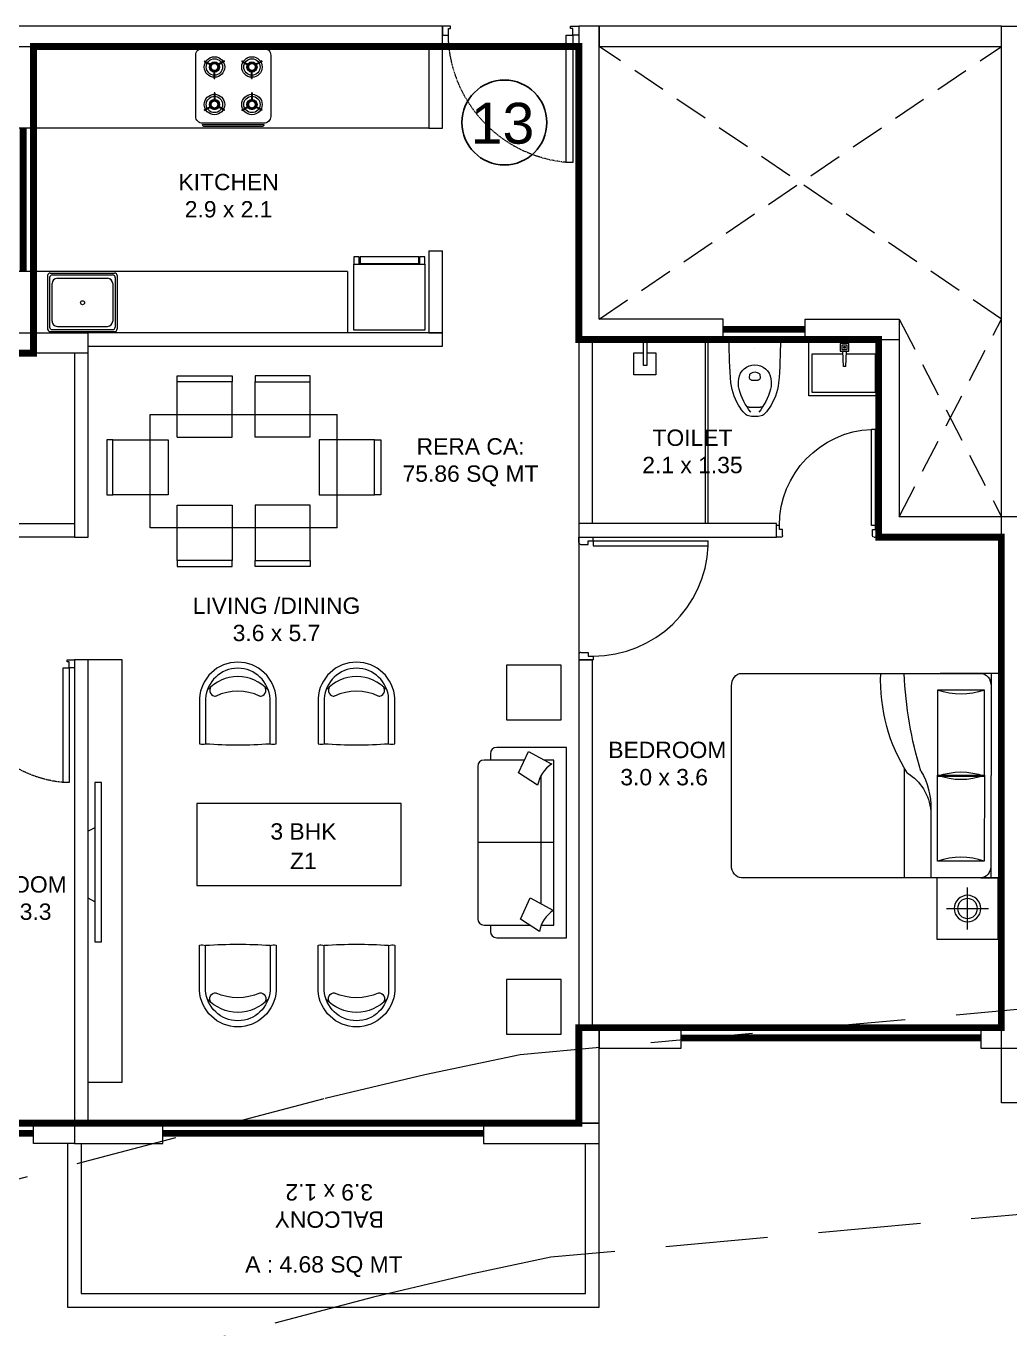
# Model space of a CAD drawing. Header units: inches. Extents: x 27644242 to 29761523, y -859349 to 216979.
# Drawn here: x 29058439 to 29065656, y -486353 to -476793 of the extents above; entities that cross this region are included whole.
import ezdxf

# ---------------------------------------------------------------- set-up
doc = ezdxf.new("R2010")
doc.units = ezdxf.units.IN
doc.header["$MEASUREMENT"] = 0
doc.set_wipeout_variables(frame=1)
for name, pattern in [('01-Xref Col Podium Lvl-1$0$HIDDEN', [0.375, 0.25, -0.125]), ('DASHED', [0.75, 0.5, -0.25]), ('DASHED2', [0.375, 0.25, -0.125]), ('HIDDEN', [0.375, 0.25, -0.125])]:
    doc.linetypes.add(name, pattern=pattern)
doc.layers.get('Defpoints').update_dxf_attribs({"color": 8})
for name, color, linetype, lineweight in [('AHC-A-DUCT', 14, 'HIDDEN', 5), ('DOOR', 4, 'Continuous', 0), ('DOORS', 1, 'Continuous', 9), ('ELEVATION', 40, 'Continuous', 13), ('FURN', 250, 'Continuous', 0), ('RVA Site Boundary', 17, 'Continuous', 15), ('WALL', 7, 'Continuous', 20), ('WINDOW', 162, 'Continuous', 13)]:
    doc.layers.add(name, color=color, linetype=linetype, lineweight=lineweight)
doc.layers.add('KPA Stair Line', color=253, linetype='Continuous')
doc.layers.add('text', color=7, linetype='Continuous')
doc.styles.add('AMITS', font='arial.ttf')

# ---------------------------------------------------------------- blocks, each defined once
blk = doc.blocks.new('A$C3D5F2F58')
at = {"color": 0, "linetype": 'ByBlock'}
blk.add_wipeout([(187.5, 0), (-187.5, 0), (-185.4, -124.8), (-182.6, -194.2), (-178.7, -263.3), (-175.9, -302), (-169.5, -348.6), (-150.7, -414.8), (-143.6, -432.7), (-131.4, -459.4), (-111.6, -495.4), (-106, -504.2), (-86.3, -529.7), (-71.8, -545.1), (-63.8, -552.7), (-55.8, -558), (-40.6, -562), (-22.7, -564.1), (3.1, -565), (29.6, -563.4), (46.7, -561), (55.8, -558), (74.2, -542.7), (100.9, -511.4), (135.4, -451.2), (158.3, -392.2), (171.2, -340), (178.9, -260.4), (185.1, -136.1), (187.4, -46)], dxfattribs=at)
for p, q in [((-187.5, 0), (187.5, 0)), ((0, -62.5), (0, -62.5)), ((-38.3, -282.4), (-35.8, -255.2)), ((35.8, -255.2), (38.3, -282.4)), ((-24.2, -298), (24.2, -298)), ((-42.5, -496.8), (42.5, -496.8))]:
    blk.add_line(p, q, dxfattribs=at)
at = {"color": 0, "linetype": 'ByBlock', "extrusion": (0, 0, -1)}
for centre, major_axis, ratio, start_param, end_param in [((3903, 5.3), (4087.6, 164.4), 0.940247, 3.100232, 3.182953), ((-3903, 5.4), (-4087.6, 164.4), 0.940247, 3.100232, 3.182953), ((0, -305.1), (84.4, 84.4), 1, 4.07333, 6.922251), ((-24.2, -283.7), (10, 10), 1, 2.356198, 4.018929), ((-27.3, -256), (6.03, 6.03), 1, 4.01894, 4.852375), ((0, -292.3), (-38.2, 38.2), 1, 0.139988, 1.430816), ((24.2, -283.7), (-10, 10), 1, 2.264265, 3.926995), ((27.3, -256), (6.03, 6.03), 1, -0.139979, 0.693472), ((275.8, -257.5), (321.4, 321.4), 1, 3.353441, 3.79389), ((86.9, -319.1), (146.6, 146.6), 1, 3.705861, 4.079165), ((326.3, -245.8), (-323.4, 323.4), 1, 4.816657, 5.23508), ((-326.3, -245.8), (-323.4, 323.4), 1, 2.618909, 3.037332), ((-275.8, -257.5), (-321.4, 321.4), 1, 2.489302, 2.929752), ((-86.9, -319.1), (-146.6, 146.6), 1, 2.204028, 2.577331), ((119.3, -350.5), (192.8, 192.8), 1, 3.092098, 3.328462), ((-40.9, -527.4), (24.1, 24.1), 1, 2.528301, 3.092099), ((-42.5, -474.1), (16.1, 16.1), 1, 2.356198, 3.387836), ((0, -292.3), (-192.8, 192.8), 1, 3.75489, 4.099099), ((42.5, -474.1), (16.1, 16.1), 1, 1.324559, 2.356198), ((40.9, -527.4), (24.1, 24.1), 1, 1.620298, 2.184095), ((-119.3, -350.5), (192.8, 192.8), 1, 1.383935, 1.620298)]:
    blk.add_ellipse(centre, major_axis=major_axis, ratio=ratio, start_param=start_param, end_param=end_param, dxfattribs=at)
blk = doc.blocks.new('A$C3E645E75')
at = {"extrusion": (0, 0, -1), "zscale": -0.9999999999999998, "rotation": 179.9999999999989}
blk.add_blockref('A$C3D5F2F58', (0, 0), dxfattribs=at)
blk = doc.blocks.new('hob')
at = {"layer": 'FURN', "extrusion": (2e-16, 7.34249e-08, 1)}
for p, q in [((-747640.1, 890446.8), (-747612.6, 890399.1)), ((-747635.8, 890449.3), (-747608.2, 890401.6)), ((-747280.1, 890449.3), (-747307.7, 890401.6)), ((-747275.8, 890446.8), (-747303.3, 890399.1)), ((-747640.1, 890302.2), (-747612.6, 890349.9)), ((-747635.8, 890299.7), (-747608.2, 890347.4)), ((-747510.5, 890377), (-747565.5, 890377)), ((-747510.5, 890372), (-747565.5, 890372)), ((-747405.4, 890377), (-747350.3, 890377)), ((-747405.4, 890372), (-747350.3, 890372)), ((-747280.1, 890299.7), (-747307.7, 890347.4)), ((-747275.8, 890302.2), (-747303.3, 890349.9)), ((-747640.1, 890171.8), (-747612.6, 890124.1)), ((-747635.8, 890174.3), (-747608.2, 890126.6)), ((-747280.1, 890174.3), (-747307.7, 890126.6)), ((-747275.8, 890171.8), (-747303.3, 890124.1)), ((-747640.1, 890027.2), (-747612.6, 890074.9)), ((-747635.8, 890024.7), (-747608.2, 890072.4)), ((-747510.5, 890102), (-747565.5, 890102)), ((-747510.5, 890097), (-747565.5, 890097)), ((-747405.4, 890102), (-747350.3, 890102)), ((-747405.4, 890097), (-747350.3, 890097)), ((-747280.1, 890024.7), (-747307.7, 890072.4)), ((-747275.8, 890027.2), (-747303.3, 890074.9))]:
    blk.add_line(p, q, dxfattribs=at)
at = {"layer": 'FURN', "extrusion": (2e-16, 7.34249e-08, 1), "elevation": 0.1}
for points in [[(-747232.9, 889962), (-747682.9, 889962, -0.414214), (-747732.9, 890012), (-747732.9, 890462, -0.414214), (-747682.9, 890512), (-747232.9, 890512, -0.414214), (-747182.9, 890462), (-747182.9, 890012, -0.414214)], [(-747172.9, 890462, -0.414214), (-747157.9, 890447), (-747157.9, 890027, -0.414214), (-747172.9, 890012), (-747172.9, 890027)]]:
    blk.add_lwpolyline(points, format="xyb", close=True, dxfattribs=at)
at = {"layer": 'FURN', "extrusion": (2e-16, 7.34249e-08, 1), "const_width": 20, "elevation": 0.1}
for points in [[(-747625.4, 890374.5, 1), (-747565.4, 890374.5, 1)], [(-747290.4, 890374.5, 1), (-747350.4, 890374.5, 1)], [(-747625.4, 890099.5, -1), (-747565.4, 890099.5, -1)], [(-747290.4, 890099.5, 1), (-747350.4, 890099.5, 1)]]:
    blk.add_lwpolyline(points, format="xyb", close=True, dxfattribs=at)
at = {"layer": 'FURN', "extrusion": (2e-16, 7.34249e-08, 1)}
for centre, radius in [((-747595.4, 890374.5, 0.1), 75), ((-747320.4, 890374.5, 0.1), 75), ((-747595.4, 890374.5, 0.1), 60), ((-747595.4, 890374.5, 0.1), 37.5), ((-747320.4, 890374.5, 0.1), 60), ((-747320.4, 890374.5, 0.1), 37.5), ((-747595.4, 890099.5, 0.1), 75), ((-747595.4, 890099.5, 0.1), 60), ((-747320.4, 890099.5, 0.1), 75), ((-747320.4, 890099.5, 0.1), 60), ((-747595.4, 890099.5, 0.1), 37.5), ((-747320.4, 890099.5, 0.1), 37.5)]:
    blk.add_circle(centre, radius, dxfattribs=at)
for centre, start, end in [((-747595.4, 890374.5, 0.1), 118.31459, 121.68541), ((-747320.4, 890374.5, 0.1), 58.31459, 61.68541), ((-747320.4, 890374.5, 0.1), 58.31459, 61.68541), ((-747595.4, 890374.5, 0.1), 358.31459, 1.68541), ((-747320.4, 890374.5, 0.1), 178.31459, 181.68541), ((-747595.4, 890374.5, 0.1), 238.31459, 241.68541), ((-747320.4, 890374.5, 0.1), 298.31459, 301.68541), ((-747595.4, 890099.5, 0.1), 118.31459, 121.68541), ((-747320.4, 890099.5, 0.1), 58.31459, 61.68541), ((-747320.4, 890099.5, 0.1), 58.31459, 61.68541), ((-747595.4, 890099.5, 0.1), 358.31459, 1.68541), ((-747320.4, 890099.5, 0.1), 178.31459, 181.68541), ((-747595.4, 890099.5, 0.1), 238.31459, 241.68541), ((-747320.4, 890099.5, 0.1), 298.31459, 301.68541)]:
    blk.add_arc(centre, 85, start, end, dxfattribs=at)
blk = doc.blocks.new('A$C3C731254-flat-1')
at = {"layer": 'FURN'}
for p, q in [((-77430.4, -2820), (-77430.7, -2801.7)), ((-77430.4, -2801.7), (-77317.9, -2797)), ((-77430.4, -2820), (-77317.9, -2824.7))]:
    blk.add_line(p, q, dxfattribs=at)
for points in [[(-77233.3, -3060.6), (-77647.7, -3060.6), (-77647.7, -2547.5), (-77233.3, -2547.5)], [(-77262.7, -2843), (-77262.7, -2778.3), (-77317.9, -2778.3), (-77317.9, -2843)], [(-77275, -2830.8), (-77275, -2790.5), (-77305.7, -2790.5), (-77305.7, -2830.8)], [(-77287.2, -2818.6), (-77287.2, -2802.7), (-77293.4, -2802.7), (-77293.4, -2818.6)]]:
    blk.add_lwpolyline(points, close=True, dxfattribs=at)
blk.add_lwpolyline([(-77338.5, -2823.8), (-77338.5, -3036.2), (-77623.2, -3036.2), (-77623.2, -2571.9), (-77338.5, -2571.9), (-77338.5, -2797.8)], dxfattribs=at)
blk = doc.blocks.new('A$C3A956F37-flat-1')
at = {"layer": 'FURN'}
blk.add_line((-168.3, 90.2), (0, 90.2), dxfattribs=at)
for points in [[(-97.1, 66.7), (-97.1, 0), (-258.5, 0), (-258.5, 161.4), (-97.1, 161.4), (-97.1, 90.2)], [(0, 67.1), (-191.4, 67.1), (-191.4, 90.2), (-168.3, 90.2)]]:
    blk.add_lwpolyline(points, dxfattribs=at)
blk = doc.blocks.new('A$C6E20521E-flat-1-flatten-1')
at = {"layer": 'DOORS', "color": 251}
for p, q in [((-63, 103.5), (-63, 948.9)), ((-63, 948.9), (-27, 948.9)), ((-27, 103.5), (-27, 948.9)), ((-900, 0), (-900, 103.5)), ((-873, 103.5), (-900, 103.5)), ((-873, 67.5), (-873, 103.5)), ((-27, 103.5), (-63, 103.5)), ((-27, 103.5), (0, 103.5)), ((-27, 67.5), (-27, 103.5)), ((0, 0), (0, 103.5)), ((0, 0), (-900, 0)), ((-846, 67.5), (-873, 67.5)), ((-846, 13.5), (-846, 67.5)), ((-54, 13.5), (-54, 67.5)), ((-54, 67.5), (-27, 67.5)), ((-859.5, 0), (-900, 0)), ((-40.5, 0), (0, 0))]:
    blk.add_line(p, q, dxfattribs=at)
at = {"layer": 'DOORS', "color": 251, "extrusion": (0, 0, -1)}
for centre, major_axis, start_param, end_param in [((-27, 103.5), (-729.3, -428.8), 0.531535, 2.059765), ((-859.5, 13.5), (-11.7, -6.7), 3.665191, 5.235988), ((-40.5, 13.5), (-11.7, -6.7), 5.235988, 6.806784)]:
    blk.add_ellipse(centre, major_axis=major_axis, ratio=1, start_param=start_param, end_param=end_param, dxfattribs=at)
blk = doc.blocks.new('KITCHEN')
at = {"layer": 'FURN'}
for p, q in [((-135610.4, 231798.9, 0), (-135610.4, 232190.1, 0)), ((-135596, 231813.3, 0), (-135596, 232175.7, 0)), ((-135119.8, 232209.5, 0), (-135591, 232209.5, 0)), ((-135577.9, 231857, 0), (-135577.9, 232131.9, 0)), ((-135134.2, 232195.1, 0), (-135576.6, 232195.1, 0)), ((-135171.7, 232170.8, 0), (-135539.1, 232170.8, 0)), ((-135132.8, 232131.9, 0), (-135132.8, 231857, 0)), ((-135114.8, 231813.3, 0), (-135114.8, 232175.7, 0)), ((-135100.4, 231798.9, 0), (-135100.4, 232190.1, 0)), ((-135119.8, 231779.5, 0), (-135591, 231779.5, 0)), ((-135134.2, 231793.9, 0), (-135576.6, 231793.9, 0)), ((-135171.7, 231818.2, 0), (-135539.1, 231818.2, 0))]:
    blk.add_line(p, q, dxfattribs=at)
blk.add_circle((-135356.3, 231997.3, 0), 14.6, dxfattribs=at)
for centre, radius, start, end in [((-135591, 232190.1, 0), 19.4, 89.99995, 179.99995), ((-135576.6, 232175.7, 0), 19.4, 89.99995, 179.99995), ((-135539.1, 232131.9, 0), 38.9, 89.99995, 179.99995), ((-135171.7, 232131.9, 0), 38.9, 359.99995, 89.99995), ((-135134.2, 232175.7, 0), 19.4, 359.99995, 89.99995), ((-135119.8, 232190.1, 0), 19.4, 359.99995, 89.99995), ((-135539.1, 231857, 0), 38.9, 179.99995, 269.99995), ((-135171.7, 231857, 0), 38.9, 269.99995, 359.99995), ((-135591, 231798.9, 0), 19.4, 180.00005, 270.00005), ((-135576.6, 231813.3, 0), 19.4, 180.00005, 270.00005), ((-135134.2, 231813.3, 0), 19.4, 270.00005, 0.00005), ((-135119.8, 231798.9, 0), 19.4, 270.00005, 0.00005)]:
    blk.add_arc(centre, radius, start, end, dxfattribs=at)
blk = doc.blocks.new('TVVVV')
at = {"layer": 'FURN', "ltscale": 1000, "elevation": 0}
blk.add_lwpolyline([(-129.9, 740.3), (-82, 740.3), (-82, -428.6), (-129.9, -428.6)], close=True, dxfattribs=at)
for points in [[(-129.9, 446.7), (-178.7, 422)], [(-129.9, -95.7), (-178.7, -71)]]:
    blk.add_lwpolyline(points, dxfattribs=at)
blk = doc.blocks.new('DOOR_750')
at = {"layer": 'DOOR'}
for points in [[(-70, 50), (-32.5, 50), (-32.5, 750), (-70, 750)], [(-750, 50), (-717.5, 50), (-717.5, 12.5), (-705, 12.5), (-705, 0), (-750, 0)], [(0, 50), (-32.5, 50), (-32.5, 12.5), (-45, 12.5), (-45, 0), (0, 0)]]:
    blk.add_lwpolyline(points, close=True, dxfattribs=at)
at = {"layer": 'DOOR', "linetype": 'DASHED', "ltscale": 10}
blk.add_arc((-2.4, 38), 715.2, 95.4221, 179.04025, dxfattribs=at)
blk = doc.blocks.new('FRDG')
at = {"layer": 'FURN', "color": 8, "lineweight": 0, "extrusion": (3.3432e-08, -6.87431e-09, 1), "elevation": 0}
for points in [[(9345.998, -728.492), (9346.508, -728.492), (9346.508, -727.946), (9345.998, -727.946)], [(9346.508, -727.946), (9346.566, -727.946), (9346.566, -727.986), (9346.508, -727.986)], [(9346.514, -727.992), (9346.566, -727.992), (9346.566, -728.444), (9346.514, -728.444)], [(9346.508, -728.452), (9346.566, -728.452), (9346.566, -728.492), (9346.508, -728.492)]]:
    blk.add_lwpolyline(points, close=True, dxfattribs=at)
blk = doc.blocks.new('DINING TBALE')
at = {"layer": 'FURN'}
for p, q in [((551.6, 1664.6, 0.3), (551.6, 1709.6, 0.3)), ((551.6, 1709.6, 0.3), (956.6, 1709.6, 0.3)), ((551.6, 1664.6, 0.3), (551.6, 1709.6, 0.3)), ((956.6, 1664.6, 0.3), (551.6, 1664.6, 0.3)), ((551.6, 1664.6, 0.3), (551.6, 1259.6, 0.3)), ((956.6, 1664.6, 0.3), (551.6, 1664.6, 0.3)), ((956.6, 1709.6, 0.3), (956.6, 1664.6, 0.3)), ((956.6, 1259.6, 0.3), (956.6, 1664.6, 0.3)), ((1123.3, 1709.6, 0.3), (1123.3, 1664.6, 0.3)), ((1528.3, 1709.6, 0.3), (1123.3, 1709.6, 0.3)), ((1123.3, 1259.6, 0.3), (1123.3, 1664.6, 0.3)), ((1123.3, 1664.6, 0.3), (1528.3, 1664.6, 0.3)), ((1123.3, 1664.6, 0.3), (1528.3, 1664.6, 0.3)), ((1528.3, 1664.6, 0.3), (1528.3, 1709.6, 0.3)), ((1528.3, 1664.6, 0.3), (1528.3, 1709.6, 0.3)), ((1528.3, 1664.6, 0.3), (1528.3, 1259.6, 0.3)), ((1726.2, 1426.2, 0.3), (353.7, 1426.2, 0.3)), ((353.7, 1426.2, 0.3), (353.7, 594.2, 0.3)), ((1726.2, 1426.2, 0.3), (1726.2, 594.2, 0.3)), ((551.6, 1259.6, 0.3), (956.6, 1259.6, 0.3)), ((1528.3, 1259.6, 0.3), (1123.3, 1259.6, 0.3)), ((35, 1184.3, 0.3), (80, 1184.3, 0.3)), ((35, 779.3, 0.3), (35, 1184.3, 0.3)), ((485, 1184.3, 0.3), (80, 1184.3, 0.3)), ((80, 1184.3, 0.3), (80, 779.3, 0.3)), ((80, 1184.3, 0.3), (80, 779.3, 0.3)), ((485, 779.3, 0.3), (485, 1184.3, 0.3)), ((1594.9, 1184.3, 0.3), (1999.9, 1184.3, 0.3)), ((1594.9, 779.3, 0.3), (1594.9, 1184.3, 0.3)), ((2044.9, 1184.3, 0.3), (1999.9, 1184.3, 0.3)), ((1999.9, 1184.3, 0.3), (1999.9, 779.3, 0.3)), ((1999.9, 1184.3, 0.3), (1999.9, 779.3, 0.3)), ((2044.9, 779.3, 0.3), (2044.9, 1184.3, 0.3)), ((80, 779.3, 0.3), (35, 779.3, 0.3)), ((80, 779.3, 0.3), (35, 779.3, 0.3)), ((80, 779.3, 0.3), (485, 779.3, 0.3)), ((1999.9, 779.3, 0.3), (1594.9, 779.3, 0.3)), ((1999.9, 779.3, 0.3), (2044.9, 779.3, 0.3)), ((1999.9, 779.3, 0.3), (2044.9, 779.3, 0.3)), ((551.6, 760.8, 0.3), (956.6, 760.8, 0.3)), ((551.6, 760.8, 0.3), (551.6, 355.8, 0.3)), ((956.6, 760.8, 0.3), (956.6, 355.8, 0.3)), ((1123.3, 760.8, 0.3), (1123.3, 355.8, 0.3)), ((1528.3, 760.8, 0.3), (1123.3, 760.8, 0.3)), ((1528.3, 760.8, 0.3), (1528.3, 355.8, 0.3)), ((353.7, 594.2, 0.3), (1726.2, 594.2, 0.3)), ((551.6, 355.8, 0.3), (551.6, 310.8, 0.3)), ((551.6, 355.8, 0.3), (551.6, 310.8, 0.3)), ((956.6, 355.8, 0.3), (551.6, 355.8, 0.3)), ((956.6, 355.8, 0.3), (551.6, 355.8, 0.3)), ((551.6, 310.8, 0.3), (956.6, 310.8, 0.3)), ((956.6, 310.8, 0.3), (956.6, 355.8, 0.3)), ((1123.3, 310.8, 0.3), (1123.3, 355.8, 0.3)), ((1123.3, 355.8, 0.3), (1528.3, 355.8, 0.3)), ((1123.3, 355.8, 0.3), (1528.3, 355.8, 0.3)), ((1528.3, 310.8, 0.3), (1123.3, 310.8, 0.3)), ((1528.3, 355.8, 0.3), (1528.3, 310.8, 0.3)), ((1528.3, 355.8, 0.3), (1528.3, 310.8, 0.3))]:
    blk.add_line(p, q, dxfattribs=at)
blk = doc.blocks.new('A$C700F438C')
at = {"layer": 'FURN', "color": 8, "extrusion": (-6.65399e-08, 5.27913e-08, 1)}
for p, q in [((0.0734, 1.5, 0), (1.8303, 1.5001, 0)), ((1.98, 1.5001, 0), (1.53, 1.5001, 0)), ((1.98, 1.5001, 0), (1.53, 1.5001, 0)), ((1.98, 1.5001, 0), (1.53, 1.5001, 0)), ((1.9038, 1.5001, 0), (1.9039, 0.0001, 0)), ((0.0001, 0.0914, 0), (0, 1.4086, 0)), ((1.8548, 1.3782, 0), (1.5121, 1.3782, 0)), ((1.5121, 1.3782, 0), (1.5121, 0.7466, 0)), ((1.8548, 0.7466, 0), (1.8548, 1.3782, 0)), ((1.2673, 0.799, 0), (1.2673, 0.0001, 0)), ((1.5121, 0.122, 0), (1.5121, 0.7536, 0)), ((1.5121, 0.7536, 0), (1.8548, 0.7536, 0)), ((1.5121, 0.7466, 0), (1.8548, 0.7466, 0)), ((1.8548, 0.7536, 0), (1.8549, 0.122, 0)), ((1.4632, 0.503, 0), (1.4632, 0.0001, 0)), ((1.8549, 0.122, 0), (1.5121, 0.122, 0)), ((1.8304, 0.0001, 0), (0.0735, 0, 0)), ((1.9039, 0.0001, 0), (1.9801, 0.0001, 0))]:
    blk.add_line(p, q, dxfattribs=at)
at = {"layer": 'FURN', "linetype": 'Continuous', "lineweight": 0, "extrusion": (-6.65399e-08, 5.27913e-08, 1)}
blk.add_line((1.8304, 0.0001, 0), (1.9174, 0.0001, 0), dxfattribs=at)
at = {"layer": 'FURN', "color": 8, "extrusion": (6.65399e-08, -5.27913e-08, -1)}
for centre, major_axis, ratio, start_param, end_param in [((0.0735, 1.4086, 0), (0, -0.0914, 0), 0.803207, 1.570796, 3.141593), ((1.9589, 1.4544, 0), (0, -1.0771, 0), 0.803207, 0.880587, 1.613256), ((3.067, 1.6025, 0), (0.0001, -2.243, 0), 0.803207, 1.197175, 1.525138), ((1.8304, 1.4087, 0), (0, -0.0914, 0), 0.803207, 3.141593, 4.712389), ((1.6834, 2.1097, 0), (0, -0.762, 0), 0.803207, -0.283794, 0.283794), ((0.6693, 0.0845, 0), (-0.7051, -0.6147, 0), 0.604617, 2.952061, 3.536756), ((-0.0315, 0.1903, 0), (-1.467, -0.4936, 0), 0.581007, 3.019706, 3.343381), ((1.6835, 0.0151, 0), (0, -0.762, 0), 0.803207, 2.857799, 3.425387), ((0.0735, 0.0914, 0), (0, -0.0914, 0), 0.803207, 0, 1.570796), ((1.8304, 0.0915, 0), (0, -0.0914, 0), 0.803207, -1.570796, 0)]:
    blk.add_ellipse(centre, major_axis=major_axis, ratio=ratio, start_param=start_param, end_param=end_param, dxfattribs=at)
at = {"layer": 'FURN', "color": 8, "extrusion": (-6.65399e-08, 5.27913e-08, 1)}
for centre, start_param, end_param in [((1.6835, 1.4851, 0), -0.283794, 0.283794), ((1.6835, -0.6096, 0), 2.857799, 3.425387)]:
    blk.add_ellipse(centre, major_axis=(0, -0.762, 0), ratio=0.803207, start_param=start_param, end_param=end_param, dxfattribs=at)
blk = doc.blocks.new('BEDROOM')
at = {"layer": 'FURN', "linetype": 'Continuous', "extrusion": (-5.00305e-08, -8.66553e-08, 1)}
for p, q in [((1066.1, 501.3, 0), (1066.1, 192.6, 0)), ((911.7, 347, 0), (1220.4, 347, 0))]:
    blk.add_line(p, q, dxfattribs=at)
at = {"layer": 'FURN', "ltscale": 500}
blk.add_line((1314.6, 122.1, 0), (1315.2, -1377.9, 0), dxfattribs=at)
at = {"layer": 'FURN', "ltscale": 0.05, "extrusion": (-5.00305e-08, -8.66553e-08, 1), "elevation": 0}
blk.add_lwpolyline([(1291.1, 122), (841.1, 122), (841.1, 572), (1291.1, 572)], close=True, dxfattribs=at)
at = {"layer": 'FURN', "linetype": 'Continuous', "extrusion": (-5.00305e-08, -8.66553e-08, 1)}
for radius in [97, 72.8]:
    blk.add_circle((1066.1, 347, 0), radius, dxfattribs=at)
at = {"layer": 'FURN', "extrusion": (-3.01072e-07, 1.30707e-07, 1), "xscale": -1000.000000000015, "yscale": 1000.000000000015, "zscale": 1000.000000000007, "rotation": 180.0236273616612}
blk.add_blockref('A$C700F438C', (-665.5, 121.4, 0), dxfattribs=at)
blk = doc.blocks.new('A$C65A37FE3-flat-1-flatten-1')
at = {"layer": 'DOOR', "color": 252, "true_color": 0x939598}
for p, q in [((33.8, 0), (0, 0)), ((0, 0), (0, -86.3)), ((22.5, -86.3), (0, -86.3)), ((45, -56.3), (22.5, -56.3)), ((22.5, -56.3), (22.5, -86.3)), ((22.5, -86.3), (52.5, -86.3)), ((22.5, -86.3), (22.5, -791)), ((45, -11.3), (45, -56.3)), ((52.5, -86.3), (52.5, -791)), ((705.2, -11.3), (705.2, -56.3)), ((705.2, -56.3), (727.7, -56.3)), ((716.5, 0), (750.2, 0)), ((727.7, -56.3), (727.7, -86.3)), ((727.7, -86.3), (750.2, -86.3)), ((750.2, 0), (750.2, -86.3)), ((52.5, -791), (22.5, -791))]:
    blk.add_line(p, q, dxfattribs=at)
at = {"layer": 'DOOR', "color": 252, "extrusion": (0, 0, -1)}
for centre, major_axis, start_param, end_param in [((33.8, -11.3), (-9.71, -5.68), 2.09983, 3.670626), ((22.5, -86.3), (-610.7, -352.6), 3.665191, 5.193422), ((716.5, -11.3), (-9.71, -5.68), 0.529033, 2.09983)]:
    blk.add_ellipse(centre, major_axis=major_axis, ratio=1, start_param=start_param, end_param=end_param, dxfattribs=at)
blk = doc.blocks.new('cha-1')
at = {"color": 0, "linetype": 'ByBlock'}
for points in [[(375, 10), (375, 453, 0.950858), (-375, 453), (-375, 10)], [(315, 11), (315, 452, 0.946504), (-315, 452), (-315, 11)]]:
    blk.add_lwpolyline(points, format="xyb", dxfattribs=at)
for centre, radius, start, end in [((0, 263), 405, 42.4573, 137.5427), ((-217, 533), 58.2, 126.2045, 258.1486), ((0, 17), 508, 65.1508, 114.8492), ((217, 533), 58.2, 281.8514, 53.7955), ((-224, 501), 25, 258.1486, 294.8492), ((224, 501), 25, 245.1508, 281.8514), ((-347, 125), 118, 256.2867, 285.6904), ((0, 4466), 4466, 265.9551, 274.0449), ((347, 125), 118, 254.3096, 283.7133)]:
    blk.add_arc(centre, radius, start, end, dxfattribs=at)
blk = doc.blocks.new('sofa-14')
at = {"color": 0, "linetype": 'ByBlock'}
for p, q in [((0.1, 0.65), (0.1, 0.292)), ((1.35, 0.7), (0.15, 0.7)), ((0.75, 0.1), (0.75, 0.7)), ((1.4, 0.332), (1.4, 0.65)), ((0, 0.55), (0, 0)), ((0.1, 0.6), (0.05, 0.6)), ((1.45, 0.6), (1.4, 0.6)), ((1.5, 0), (1.5, 0.55)), ((0.049, 0.214), (0.147, 0.364)), ((0.147, 0.364), (0.315, 0.286)), ((1.201, 0.228), (1.3, 0.378)), ((1.3, 0.378), (1.468, 0.301)), ((0.315, 0.286), (0.216, 0.102)), ((1.468, 0.301), (1.369, 0.116)), ((0.1, 0.199), (0.1, 0.1)), ((0.268, 0.2), (1.28, 0.2)), ((1.4, 0.1), (1.4, 0.174)), ((0, 0), (1.5, 0)), ((0.1, 0.1), (1.4, 0.1))]:
    blk.add_line(p, q, dxfattribs=at)
for centre, radius, start, end in [((0.15, 0.65), 0.05, 90, 180), ((1.35, 0.65), 0.05, 360, 90), ((0.05, 0.55), 0.05, 90, 180), ((1.45, 0.55), 0.05, 0, 90), ((0.006, -0.031), 0.249, 32.3301, 80.157), ((1.159, -0.017), 0.249, 32.3301, 80.157)]:
    blk.add_arc(centre, radius, start, end, dxfattribs=at)
blk = doc.blocks.new('ddd')
at = {"layer": 'FURN', "ltscale": 500}
for p, q in [((4020.1, 5799.6, 0), (1119.9, 5799.6, 0)), ((3424.1, 4749.6, 0), (1119.9, 4749.6, 0)), ((3424.1, 4749.6, 0), (3424.1, 4299.7, 0)), ((6049.8, 2899.6, 0), (6049.8, 4249.7, 0)), ((6069.8, 2899.6, 0), (6069.8, 4249.7, 0))]:
    blk.add_line(p, q, dxfattribs=at)
at = {"layer": 'FURN', "ltscale": 500, "elevation": 0}
for points in [[(1520.1, -1200.4), (1770.1, -1200.4), (1770.1, 1899.6), (1520.1, 1899.6)], [(4989.8, 1460), (4989.8, 1860), (4589.8, 1860), (4589.8, 1460)], [(4989.8, -847.2), (4989.8, -447.2), (4589.8, -447.2), (4589.8, -847.2)]]:
    blk.add_lwpolyline(points, close=True, dxfattribs=at)
at = {"layer": 'FURN', "ltscale": 1000, "elevation": 0}
blk.add_lwpolyline([(2318, 844), (2318, 244), (3818, 244), (3818, 844)], close=True, dxfattribs=at)
at = {"layer": 'WALL', "ltscale": 500}
for p, q in [((1119.9, 5799.6, 0), (1119.9, 6399.6, 0)), ((1119.9, 5799.6, 0), (969.9, 5799.6, 0)), ((4020.1, 5799.6, 0), (4120.1, 5799.6, 0)), ((4020.1, 4899.6, 0), (4120.1, 4899.6, 0)), ((1119.9, 4749.6, 0), (969.9, 4749.6, 0)), ((1119.9, 4299.6, 0), (1119.9, 4749.6, 0)), ((6179.7, 4399.6, 0), (5270.1, 4399.6, 0)), ((6779.7, 4249.6, 0), (6779.7, 4399.6, 0)), ((6779.7, 4399.6, 0), (7469.8, 4399.6, 0)), ((7469.8, 4399.6, 0), (7469.8, 2949.4, 0)), ((6779.7, 4249.6, 0), (7469.8, 4249.6, 0)), ((7319.8, 4249.6, 0), (7319.8, 2799.6, 0)), ((8370.1, 2949.4, 0), (7469.8, 2949.4, 0)), ((8220.1, 2799.6, 0), (7319.8, 2799.6, 0)), ((8220.4, -800.4, 0), (8220.1, 2799.6, 0)), ((8070.1, -800.4, 0), (8220.4, -800.4, 0)), ((8070.1, -800.4, 0), (8070.2, -950.4, 0)), ((8070.2, -950.4, 0), (8370.1, -950.4, 0))]:
    blk.add_line(p, q, dxfattribs=at)
at = {"layer": 'WALL', "ltscale": 500, "elevation": 0}
for points in [[(4120.1, 6549.6), (919.9, 6549.6), (919.9, 6399.6), (4120.1, 6399.6)], [(969.9, 4299.6), (1520.1, 4299.6), (1520.1, 4149.6), (969.9, 4149.6)], [(1521.4, 4149.6), (1421.4, 4149.6), (1421.4, 2799.6), (1521.4, 2799.6)], [(71.2, 2799.6), (71.2, 2899.6), (1421.4, 2899.6), (1421.4, 2799.6)], [(1521.4, 1899.6), (1421.4, 1899.6), (1421.4, -1500.3), (1521.4, -1500.3)]]:
    blk.add_lwpolyline(points, close=True, dxfattribs=at)
at = {"layer": 'WALL', "color": 7, "ltscale": 500, "elevation": 0}
for points in [[(5270.1, 4399.6), (5270.1, 6549.6), (5120.1, 6549.6), (5120.1, 2799.6)], [(1119.9, 4399.6), (1119.9, 4399.6)], [(5220.1, 2899.6), (5220.1, 4249.6)], [(5120.1, 1899.6), (5120.1, -800.4), (5220.1, -800.4), (5220.1, 1899.6), (5119.7, 1899.6)]]:
    blk.add_lwpolyline(points, dxfattribs=at)
at = {"layer": 'WALL', "ltscale": 500, "elevation": 0}
for points in [[(4120.1, 5799.6), (4120.1, 6399.6), (4020.1, 6399.6), (4020.1, 5799.6)], [(4020.1, 4899.6), (4020.1, 4299.6), (4120.1, 4299.6), (4120.1, 4899.6)], [(5120.1, 2799.6), (6569.6, 2799.6), (6569.6, 2899.6), (5120.1, 2899.6)]]:
    blk.add_lwpolyline(points, dxfattribs=at)
at = {"layer": 'WALL', "color": 7, "ltscale": 500, "elevation": 0}
for points in [[(4120.1, 4199.6), (4120.1, 4299.6), (1520.1, 4299.6), (1520.1, 4199.6)], [(5120.1, -1500.4), (5270.1, -1500.3), (5270.4, -800.4), (5120.4, -800.4)], [(5870.2, -950.1), (5870.1, -800.1), (5270.4, -800.4), (5270.4, -950.4)], [(1121.4, -1650.3), (1121.4, -1500.3), (1421.4, -1500.3), (1421.4, -1650.3)], [(2070.1, -1650.3), (2070.1, -1500.3), (1421.4, -1500.3), (1421.4, -1650.3)], [(5270.1, -1650.3), (5270, -1500.3), (4420.1, -1500.3), (4420.1, -1650.3)]]:
    blk.add_lwpolyline(points, close=True, dxfattribs=at)
at = {"layer": 'WINDOW', "ltscale": 500, "const_width": 50, "elevation": 0}
for points in [[(1044.9, 5799.6), (1044.9, 4749.6)], [(6179.7, 4324.6), (6779.7, 4324.6)], [(5870.2, -875.1), (8070.2, -874.5)], [(-1278.6, -1575.3), (1121.4, -1575.3)], [(2070.1, -1575.3), (4420.1, -1575.3)]]:
    blk.add_lwpolyline(points, dxfattribs=at)
at = {"rotation": 89.99999999999125}
for name, p in [('A$C3A956F37-flat-1', (5685.8, 4249.7, 0)), ('A$C3C731254-flat-1', (4259.2, 81482.9, 0))]:
    blk.add_blockref(name, p, dxfattribs=at)
at = {"layer": 'DOOR'}
for p, xscale, yscale, zscale, rotation in [((5120.1, 6549.6, 0), -1.333333977559269, 1.333333977559269, 1.333333977559269, 180), ((1421.4, 1899.6, 0), -1.200000000020023, 1.200000000020023, 1.200000000020023, 179.9999999999999)]:
    blk.add_blockref('DOOR_750', p, dxfattribs=dict(at, xscale=xscale, yscale=yscale, zscale=zscale, rotation=rotation))
at = {"layer": 'FURN'}
for name, p, rotation in [('hob', (-887651.7, -741346.2, 0), 270.0000000000086), ('KITCHEN', (-133876.3, 236517.1, 0), 180)]:
    blk.add_blockref(name, p, dxfattribs=dict(at, rotation=rotation))
at = {"layer": 'FURN', "extrusion": (-6.40542e-09, -9.36485e-09, 1), "xscale": -950.0000000000178, "yscale": 950.0000000000116, "zscale": 950.0000000000108, "rotation": 269.9749165264677}
blk.add_blockref('FRDG', (691651.4, -8874682.9, 0.1), dxfattribs=at)
at = {"layer": 'FURN', "extrusion": (0, 0, -1), "zscale": -1, "rotation": 179.9997802697438}
blk.add_blockref('A$C3E645E75', (-6411.4, 4249.6, 0), dxfattribs=at)
at = {"layer": 'FURN', "ltscale": 1000, "xscale": -1, "rotation": 180}
for name, p in [('DINING TBALE', (1622.1, 4293.8, -0.3)), ('TVVVV', (1700.1, 571.4, 0))]:
    blk.add_blockref(name, p, dxfattribs=at)
at = {"layer": 'FURN', "ltscale": 500, "xscale": -1, "rotation": 180}
blk.add_blockref('BEDROOM', (6905.4, 421.4, 0), dxfattribs=at)
at = {"layer": 'FURN', "ltscale": 1000, "xscale": 931.2742623500526, "yscale": 931.2742623500526, "zscale": 931.2742623500526, "rotation": 90.00000000000006}
blk.add_blockref('sofa-14', (5030.7, -140.1, 0), dxfattribs=at)
at = {"layer": 'WALL', "ltscale": 500, "rotation": 180}
blk.add_blockref('A$C65A37FE3-flat-1-flatten-1', (7319.8, 2799.6, 0), dxfattribs=at)
at = {"layer": 'WALL', "ltscale": 500, "xscale": -1, "rotation": 269.9999999999992}
blk.add_blockref('A$C6E20521E-flat-1-flatten-1', (5121.4, 2799.6, 0), dxfattribs=at)
at = {"layer": 'text', "ltscale": 100, "char_height": 120, "width": 1715.235, "style": 'AMITS'}
for s, insert, attachment_point in [('\\pxqc;KITCHEN\\P2.9 x 2.1', (1693.9, 5143.6, 0), 7), ('\\pxqc;TOILET\\P2.1 x 1.35', (6811.6, 3588.9, 0), 3), ('\\pxqc;RERA CA: \\P75.86 SQ MT', (3468.5, 3172.6, 0), 7), ('\\pxqc;LIVING /DINING\\P3.6 x 5.7', (2045.2, 2034.8, 0), 7), ('\\pxqc; BEDROOM\\P3.0 x 3.6', (6604, 1298.4, 0), 3), ('\\pxqc;BEDROOM\\P3.0 x 3.3', (73.3, -10.4, 0), 7)]:
    blk.add_mtext(s, dxfattribs=dict(at, insert=insert, attachment_point=attachment_point))
at = {"layer": 'text', "color": 1, "ltscale": 100, "char_height": 120, "width": 1715.235, "attachment_point": 3, "style": 'AMITS'}
for s, insert in [('\\pxqc;3 BHK', (3958, 699.9, 0)), ('\\pxqc;Z1', (3958, 483.8, 0))]:
    blk.add_mtext(s, dxfattribs=dict(at, insert=insert))
at = {"layer": 'Defpoints', "ltscale": 500, "elevation": 0}
blk.add_lwpolyline([(1119.9, 6399.6, 50, 50, 0), (1119.9, 4149.6, 50, 50, 0), (969.9, 4149.6, 50, 50, 0), (969.9, 4249.6, 50, 50, 0), (-678.6, 4249.6, 50, 50, 0), (-678.6, 2799.6, 50, 50, 0), (-2578.4, 2799.6, 50, 50, 0), (-2578.4, 4249.6, 50, 50, 0), (-4978.8, 4249.6, 50, 50, 0), (-4978.4, -800.2, 50, 50, 0), (-1578.6, -800.2, 50, 50, 0), (-1578.6, -1500.5, 50, 50, 0), (1070.1, -1500.2, 50, 50, 0), (1070.1, -1500.3, 50, 50, 0), (5120.3, -1500.5, 50, 50, 0), (5120.3, -800.3, 50, 50, 0), (8220.3, -800.4, 50, 50, 0), (8220.3, 2799.5, 50, 50, 0), (7319.8, 2799.6, 50, 50, 0), (7319.8, 4249.6, 50, 50, 0), (5120.1, 4249.6, 50, 50, 0), (5120.1, 6399.6, 50, 50, 0), (1119.9, 6399.6, 50, 50, 0)], format="xyseb", dxfattribs=at)
at = {"layer": 'WALL', "ltscale": 500}
for q in [(6179.7, 4399.6, 0), (5120.1, 4249.6, 0)]:
    blk.add_line((6179.7, 4249.6, 0), q, dxfattribs=at)
at = {"layer": 'FURN', "ltscale": 1000, "xscale": 0.7494972036074088, "yscale": 0.7494972036074088, "zscale": 0.7494972036074088}
for p in [(2619.2, 1275.4, 0), (3489.5, 1275.4, 0)]:
    blk.add_blockref('cha-1', p, dxfattribs=at)
at = {"layer": 'FURN', "ltscale": 1000, "xscale": -0.7494972036074088, "yscale": 0.7494972036074088, "zscale": 0.7494972036074088, "rotation": 180}
for p in [(2619.2, -187.3, 0), (3489.5, -187.3, 0)]:
    blk.add_blockref('cha-1', p, dxfattribs=at)

msp = doc.modelspace()

# ---------------------------------------------------------------- linework, layer by layer
at = {"layer": 'AHC-A-DUCT', "linetype": 'DASHED2', "ltscale": 1000}
for p, q in [((29062643.3, -478942.7), (29065593.5, -476942.7)), ((29065593.3, -478942.7), (29062643.3, -476942.7)), ((29064842.9, -480393), (29065593.3, -478942.7)), ((29064842.9, -478942.7), (29065593.3, -480393))]:
    msp.add_line(p, q, dxfattribs=at)
at = {"layer": 'RVA Site Boundary', "color": 252, "linetype": '01-Xref Col Podium Lvl-1$0$HIDDEN', "ltscale": 3000}
for points in [[(29070600.6, -485069.7), (29062287.5, -485826.4), (29061691.8, -485952.9), (29060987.9, -486119.7), (29041973.9, -491122), (29040296.6, -491598.3), (29040125.5, -491646.5), (29039105.6, -491883.7), (29038651.3, -491988.3), (29038361.8, -492069.7), (29034647.6, -483467.6), (29027189.2, -466354.2), (29025689.3, -462963.9), (29026686.8, -462950.8), (29043254.9, -462786.5), (29049809.7, -462845.6), (29057295.9, -462823.5), (29071609.8, -462828.8)], [(29070489.8, -483573.6), (29062063, -484340.7), (29061363, -484489.2), (29060624, -484664.4), (29041578.2, -489675.1), (29039888.4, -490154.9), (29039752, -490193.3), (29039237.2, -490313.1), (29036023.7, -482870.6), (29028562.6, -465751.1), (29027981.7, -464438), (29043255.6, -464286.6), (29049805.1, -464345.6), (29057297.8, -464323.5), (29071608.9, -464328.8)]]:
    msp.add_lwpolyline(points, dxfattribs=at)
at = {"layer": 'text', "color": 1, "ltscale": 500}
msp.add_circle((29061947.5, -477500.3), 311.4, dxfattribs=at)
at = {"layer": 'WALL', "ltscale": 500}
msp.add_lwpolyline([(29062643.3, -476942.7), (29065593.5, -476942.7), (29065593.5, -476792.7), (29062643.3, -476792.7)], close=True, dxfattribs=at)

# ---------------------------------------------------------------- texts
at = {"layer": 'text', "color": 1, "ltscale": 100, "insert": (29061561.5, -477355.9), "char_height": 300, "width": 744.906, "attachment_point": 1, "style": 'AMITS'}
msp.add_mtext('\\pxqc;13', dxfattribs=at)
at = {"layer": 'text', "ltscale": 100, "insert": (29059805.2, -485610.5), "char_height": 120, "width": 1715.235, "attachment_point": 3, "rotation": 180, "style": 'AMITS'}
msp.add_mtext('\\pxqc;BALCONY\\P3.9 x 1.2', dxfattribs=at)
at = {"layer": 'text', "ltscale": 100, "insert": (29061481.4, -485819.1), "char_height": 120, "width": 1715.235, "attachment_point": 3, "style": 'AMITS'}
msp.add_mtext('\\pxqc;A : 4.68 SQ MT', dxfattribs=at)

# ---------------------------------------------------------------- next in the draw order: block references
at = {"layer": 'KPA Stair Line', "ltscale": 500}
msp.add_blockref('ddd', (29057373.1, -483342.4, 0), dxfattribs=at)

# ---------------------------------------------------------------- next in the draw order: linework, layer by layer
at = {"layer": 'ELEVATION', "ltscale": 500}
for points in [[(29058743.2, -484992.7), (29058743.2, -486192.7), (29062643.2, -486192.7), (29062643.2, -484992.7)], [(29058843.2, -484992.7), (29058843.2, -486092.7), (29062543.2, -486092.7), (29062543.2, -484992.7)]]:
    msp.add_lwpolyline(points, dxfattribs=at)
at = {"layer": 'WALL', "ltscale": 500}
msp.add_lwpolyline([(29065593.3, -476792.7), (29065743.3, -476792.7), (29065743.3, -484692.7), (29065593.3, -484692.7)], close=True, dxfattribs=at)

doc.saveas('drawing.dxf')
